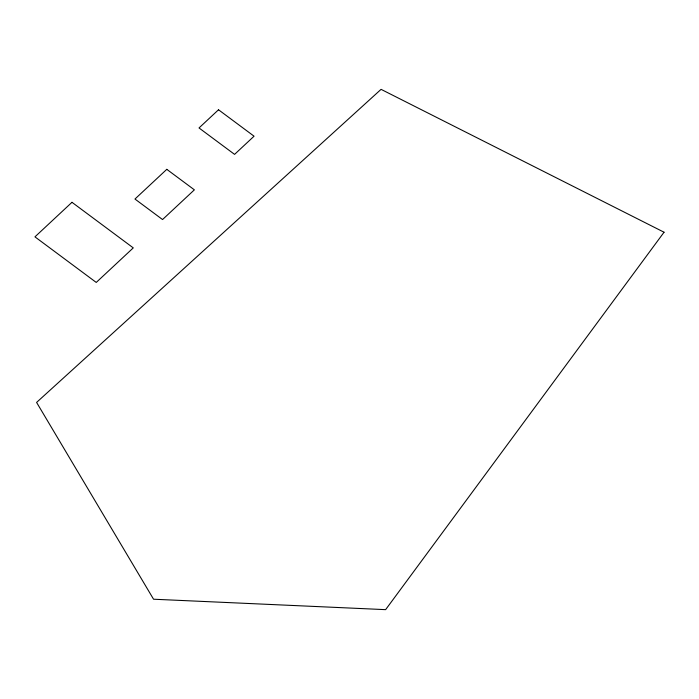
<?xml version="1.0" encoding="UTF-8"?>
<svg xmlns="http://www.w3.org/2000/svg" width="699" height="699" viewBox="0 0 699 699"><rect width="100%" height="100%" fill="white"/><g stroke="black" fill="none" stroke-linecap="round" stroke-linejoin="round"><path stroke-width="1.05" d="M664.05 232.217L385.621 609.65L153.553 599.218L36.593 402.423L381.069 89.35L664.05 232.217M71.98 202.308L34.95 236.856L96.244 282.431L133.273 247.883L71.98 202.308M218.516 109.769L199.023 127.952L234.576 154.383L254.06 136.2L218.516 109.769M166.79 169.333L134.959 199.04L162.544 219.547L194.374 189.84L166.79 169.333"/></g></svg>
